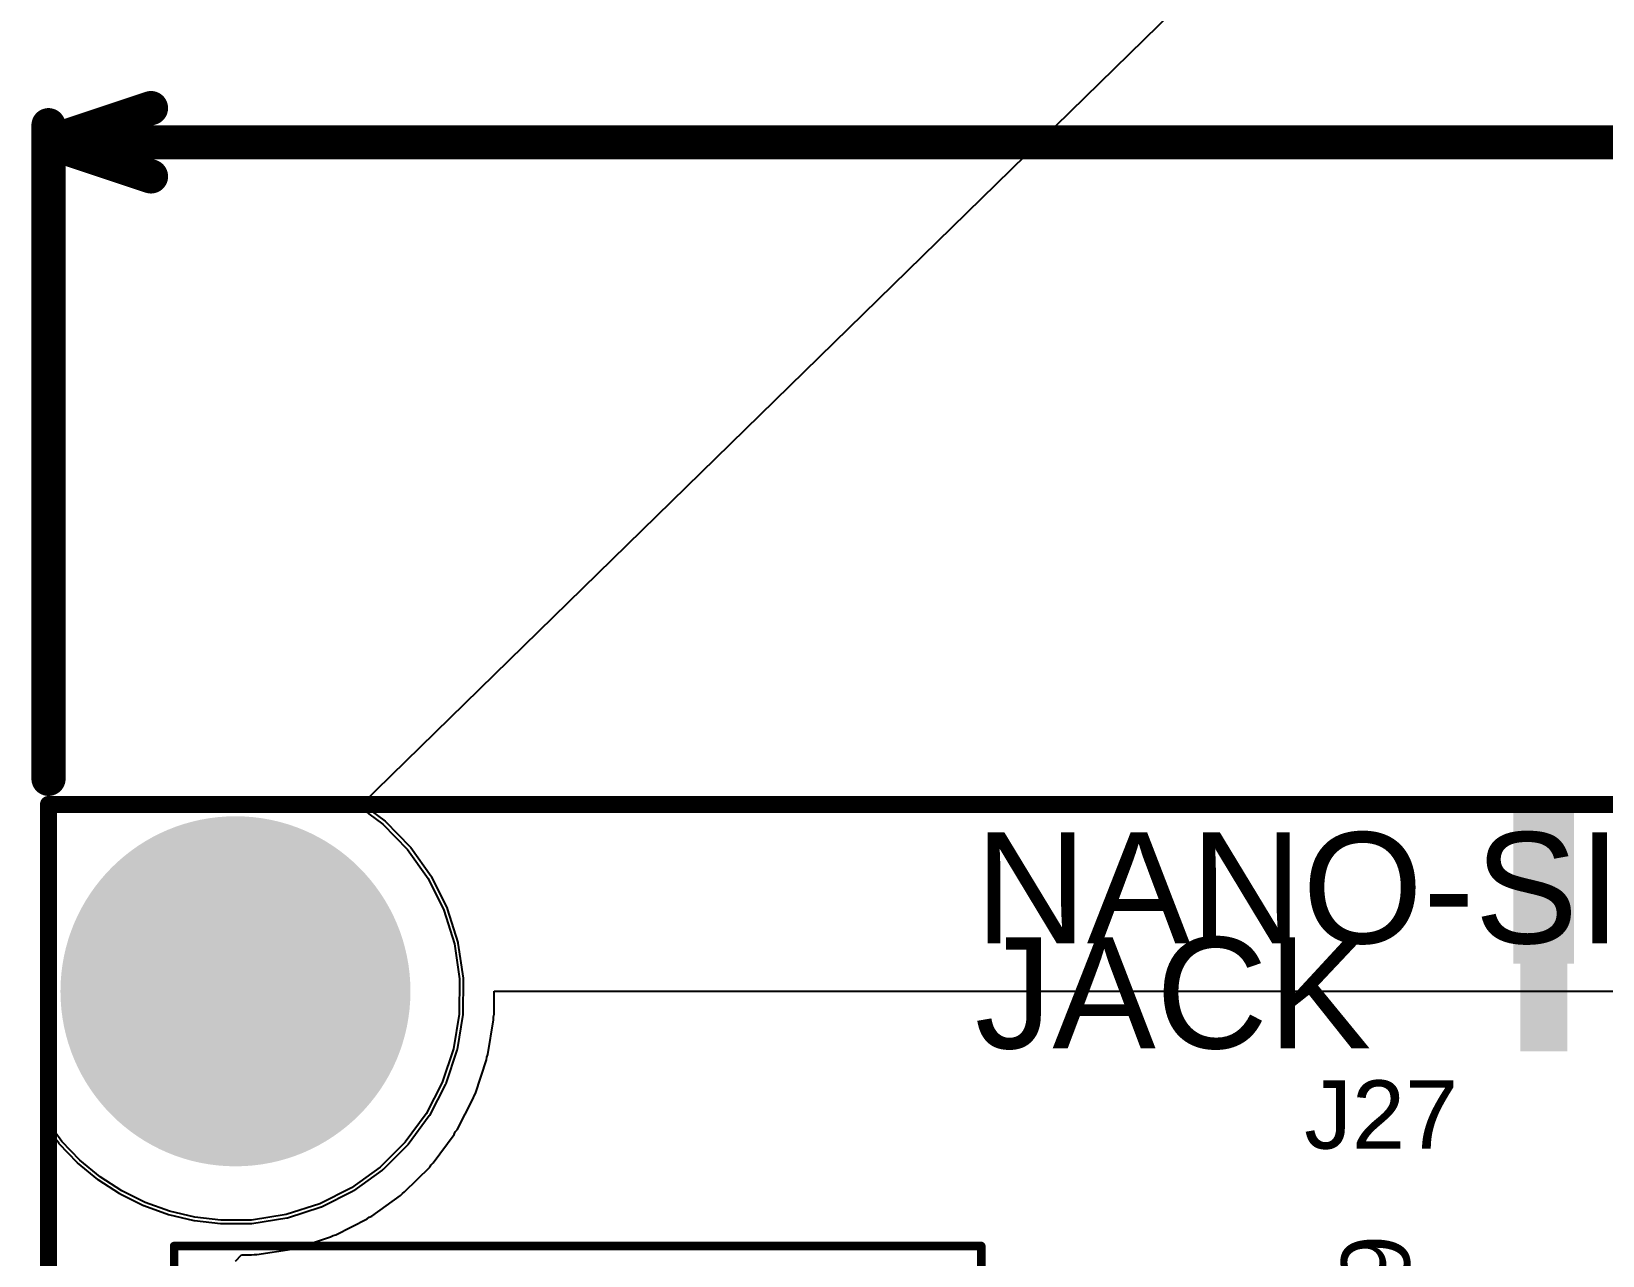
# Model space of a CAD drawing. Header units: millimetres. Extents: x 0 to 214, y 0 to 214.
# Drawn here: x -0.119 to 0.8, y 4.508 to 5.225 of the extents above; entities that cross this region are included whole.
import ezdxf

# ---------------------------------------------------------------- set-up
doc = ezdxf.new("R2010")
doc.units = ezdxf.units.MM
doc.header["$MEASUREMENT"] = 0
for name, color, linetype in [('BottomLayer', 5, 'Continuous'), ('BottomSolder', 6, 'Continuous'), ('Mechanical1', 6, 'Continuous'), ('Mechanical2', 216, 'Continuous'), ('MultiLayer', 9, 'Continuous'), ('PadHoleLayer', 156, 'Continuous'), ('TopLayer', 1, 'Continuous'), ('TopOverlay', 2, 'Continuous'), ('TopPaste', 8, 'Continuous'), ('TopSolder', 216, 'Continuous'), ('ViaHoleLayer', 16, 'Continuous')]:
    doc.layers.add(name, color=color, linetype=linetype)
doc.styles.add('Arial', font='', dxfattribs={"height": 0.2})
doc.styles.get('Arial').set_extended_font_data('Arial')

# ---------------------------------------------------------------- blocks, each defined once
blk = doc.blocks.new('XKNANO_113_161')
at = {"layer": 'BottomSolder'}
for points in [[(-0.20085, -0.21214), (-0.19285, -0.21214), (-0.19285, -0.22014), (-0.20085, -0.22014)], [(0.1338, -0.21214), (0.1418, -0.21214), (0.1418, -0.22014), (0.1338, -0.22014)]]:
    blk.add_hatch(color=6, dxfattribs=at).paths.add_polyline_path(points)
at = {"layer": 'PadHoleLayer'}
h = blk.add_hatch(color=156, dxfattribs=at)
edge = h.paths.add_edge_path()
edge.add_arc((-0.19685, -0.21614), 0.01476, 0, 360)
h = blk.add_hatch(color=156, dxfattribs=at)
edge = h.paths.add_edge_path()
edge.add_arc((0.1378, -0.21614), 0.01476, 0, 360)
at = {"layer": 'TopLayer'}
for points in [[(-0.20591, 0.2878), (-0.17441, 0.2878), (-0.17441, 0.24291), (-0.20591, 0.24291)], [(-0.15591, 0.2878), (-0.12441, 0.2878), (-0.12441, 0.24291), (-0.15591, 0.24291)], [(-0.10591, 0.2878), (-0.07441, 0.2878), (-0.07441, 0.24291), (-0.10591, 0.24291)], [(-0.05591, 0.2878), (-0.02441, 0.2878), (-0.02441, 0.24291), (-0.05591, 0.24291)], [(-0.00591, 0.2878), (0.02559, 0.2878), (0.02559, 0.24291), (-0.00591, 0.24291)], [(0.04484, 0.2878), (0.07484, 0.2878), (0.07484, 0.24291), (0.04484, 0.24291)], [(0.08224, 0.2878), (0.11224, 0.2878), (0.11224, 0.24291), (0.08224, 0.24291)], [(-0.26969, 0.24843), (-0.24213, 0.24843), (-0.24213, 0.16575), (-0.26969, 0.16575)], [(0.24213, 0.24843), (0.26969, 0.24843), (0.26969, 0.16575), (0.24213, 0.16575)], [(-0.26969, -0.22402), (-0.24213, -0.22402), (-0.24213, -0.30669), (-0.26969, -0.30669)], [(0.24213, -0.22402), (0.26969, -0.22402), (0.26969, -0.30669), (0.24213, -0.30669)]]:
    blk.add_hatch(color=1, dxfattribs=at).paths.add_polyline_path(points)
at = {"layer": 'TopPaste'}
for points in [[(-0.20591, 0.2878), (-0.17441, 0.2878), (-0.17441, 0.24291), (-0.20591, 0.24291)], [(-0.15591, 0.2878), (-0.12441, 0.2878), (-0.12441, 0.24291), (-0.15591, 0.24291)], [(-0.10591, 0.2878), (-0.07441, 0.2878), (-0.07441, 0.24291), (-0.10591, 0.24291)], [(-0.05591, 0.2878), (-0.02441, 0.2878), (-0.02441, 0.24291), (-0.05591, 0.24291)], [(-0.00591, 0.2878), (0.02559, 0.2878), (0.02559, 0.24291), (-0.00591, 0.24291)], [(0.04484, 0.2878), (0.07484, 0.2878), (0.07484, 0.24291), (0.04484, 0.24291)], [(0.08224, 0.2878), (0.11224, 0.2878), (0.11224, 0.24291), (0.08224, 0.24291)], [(-0.26969, 0.24843), (-0.24213, 0.24843), (-0.24213, 0.16575), (-0.26969, 0.16575)], [(0.24213, 0.24843), (0.26969, 0.24843), (0.26969, 0.16575), (0.24213, 0.16575)], [(-0.26969, -0.22402), (-0.24213, -0.22402), (-0.24213, -0.30669), (-0.26969, -0.30669)], [(0.24213, -0.22402), (0.26969, -0.22402), (0.26969, -0.30669), (0.24213, -0.30669)]]:
    blk.add_hatch(color=8, dxfattribs=at).paths.add_polyline_path(points)
at = {"layer": 'TopSolder'}
for points in [[(-0.20991, 0.2918), (-0.17041, 0.2918), (-0.17041, 0.23891), (-0.20991, 0.23891)], [(-0.15991, 0.2918), (-0.12041, 0.2918), (-0.12041, 0.23891), (-0.15991, 0.23891)], [(-0.10991, 0.2918), (-0.07041, 0.2918), (-0.07041, 0.23891), (-0.10991, 0.23891)], [(-0.05991, 0.2918), (-0.02041, 0.2918), (-0.02041, 0.23891), (-0.05991, 0.23891)], [(-0.00991, 0.2918), (0.02959, 0.2918), (0.02959, 0.23891), (-0.00991, 0.23891)], [(0.04084, 0.2918), (0.07884, 0.2918), (0.07884, 0.23891), (0.04084, 0.23891)], [(0.07824, 0.2918), (0.11624, 0.2918), (0.11624, 0.23891), (0.07824, 0.23891)], [(-0.27369, 0.25243), (-0.23813, 0.25243), (-0.23813, 0.16175), (-0.27369, 0.16175)], [(0.23813, 0.25243), (0.27369, 0.25243), (0.27369, 0.16175), (0.23813, 0.16175)], [(-0.27369, -0.22002), (-0.23813, -0.22002), (-0.23813, -0.31069), (-0.27369, -0.31069)], [(-0.20085, -0.21214), (-0.19285, -0.21214), (-0.19285, -0.22014), (-0.20085, -0.22014)], [(0.1338, -0.21214), (0.1418, -0.21214), (0.1418, -0.22014), (0.1338, -0.22014)], [(0.23813, -0.22002), (0.27369, -0.22002), (0.27369, -0.31069), (0.23813, -0.31069)]]:
    blk.add_hatch(color=216, dxfattribs=at).paths.add_polyline_path(points)
at = {"layer": 'TopOverlay'}
for points, const_width in [([(-0.26, 0.278), (-0.26, 0.258)], 0.005), ([(-0.215, 0.278), (-0.26, 0.278)], 0.005), ([(0.259, 0.278), (0.214, 0.278)], 0.005), ([(0.259, 0.278), (0.259, 0.258)], 0.005), ([(-0.173, -0.27), (-0.186, -0.283)], 0.01), ([(-0.166, -0.27), (-0.173, -0.27)], 0.01), ([(-0.186, -0.283), (-0.186, -0.303)], 0.01), ([(0.256, -0.313), (-0.257, -0.313)], 0.005)]:
    blk.add_lwpolyline(points, dxfattribs=dict(at, const_width=const_width))
for points, const_width in [([(-0.26125, 0.278, 1), (-0.25875, 0.278, 1)], 0.0025), ([(-0.26125, 0.278, 1), (-0.25875, 0.278, 1)], 0.0025), ([(-0.21625, 0.278, 1), (-0.21375, 0.278, 1)], 0.0025), ([(0.21275, 0.278, 1), (0.21525, 0.278, 1)], 0.0025), ([(0.25775, 0.278, 1), (0.26025, 0.278, 1)], 0.0025), ([(0.25775, 0.278, 1), (0.26025, 0.278, 1)], 0.0025), ([(-0.26125, 0.258, 1), (-0.25875, 0.258, 1)], 0.0025), ([(0.25775, 0.258, 1), (0.26025, 0.258, 1)], 0.0025), ([(-0.1755, -0.27, 1), (-0.1705, -0.27, 1)], 0.005), ([(-0.1755, -0.27, 1), (-0.1705, -0.27, 1)], 0.005), ([(-0.1685, -0.27, 1), (-0.1635, -0.27, 1)], 0.005), ([(-0.1885, -0.283, 1), (-0.1835, -0.283, 1)], 0.005), ([(-0.1885, -0.283, 1), (-0.1835, -0.283, 1)], 0.005), ([(-0.1885, -0.303, 1), (-0.1835, -0.303, 1)], 0.005), ([(-0.25825, -0.313, 1), (-0.25575, -0.313, 1)], 0.0025), ([(0.25475, -0.313, 1), (0.25725, -0.313, 1)], 0.0025)]:
    blk.add_lwpolyline(points, format="xyb", close=True, dxfattribs=dict(at, const_width=const_width))
blk.add_text('Board Edge', height=0.03, rotation=180, dxfattribs=at).set_placement((0.14097, -0.26019))
blk = doc.blocks.new('TBP01R1_508_02BE_310')
at = {"layer": 'BottomLayer'}
blk.add_hatch(color=5, dxfattribs=at).paths.add_polyline_path([(-0.15906, 0.05906), (-0.04094, 0.05906), (-0.04094, -0.05906), (-0.15906, -0.05906)])
h = blk.add_hatch(color=5, dxfattribs=at)
edge = h.paths.add_edge_path()
edge.add_arc((0.1, 0), 0.05906, 0, 360)
at = {"layer": 'BottomSolder'}
blk.add_hatch(color=6, dxfattribs=at).paths.add_polyline_path([(-0.16306, 0.06306), (-0.03694, 0.06306), (-0.03694, -0.06306), (-0.16306, -0.06306)])
h = blk.add_hatch(color=6, dxfattribs=at)
edge = h.paths.add_edge_path()
edge.add_arc((0.1, 0), 0.06306, 0, 360)
at = {"layer": 'MultiLayer'}
blk.add_hatch(color=9, dxfattribs=at).paths.add_polyline_path([(-0.15906, 0.05906), (-0.04094, 0.05906), (-0.04094, -0.05906), (-0.15906, -0.05906)])
h = blk.add_hatch(color=9, dxfattribs=at)
edge = h.paths.add_edge_path()
edge.add_arc((0.1, 0), 0.05906, 0, 360)
at = {"layer": 'PadHoleLayer'}
h = blk.add_hatch(color=156, dxfattribs=at)
edge = h.paths.add_edge_path()
edge.add_arc((-0.1, 0), 0.03346, 0, 360)
h = blk.add_hatch(color=156, dxfattribs=at)
edge = h.paths.add_edge_path()
edge.add_arc((0.1, 0), 0.03346, 0, 360)
at = {"layer": 'TopLayer'}
blk.add_hatch(color=1, dxfattribs=at).paths.add_polyline_path([(-0.15906, 0.05906), (-0.04094, 0.05906), (-0.04094, -0.05906), (-0.15906, -0.05906)])
h = blk.add_hatch(color=1, dxfattribs=at)
edge = h.paths.add_edge_path()
edge.add_arc((0.1, 0), 0.05906, 0, 360)
at = {"layer": 'TopSolder'}
blk.add_hatch(color=216, dxfattribs=at).paths.add_polyline_path([(-0.16306, 0.06306), (-0.03694, 0.06306), (-0.03694, -0.06306), (-0.16306, -0.06306)])
h = blk.add_hatch(color=216, dxfattribs=at)
edge = h.paths.add_edge_path()
edge.add_arc((0.1, 0), 0.06306, 0, 360)
at = {"layer": 'TopOverlay'}
for points, const_width in [([(-0.2315, 0.3937), (0.2315, 0.3937)], 0.005), ([(-0.2315, 0.3937), (-0.2315, -0.07874)], 0.005), ([(0.2315, 0.3937), (0.2315, -0.07874)], 0.005), ([(-0.145, 0.339), (-0.126, 0.32)], 0.01), ([(-0.075, 0.339), (-0.094, 0.32)], 0.01), ([(0.055, 0.339), (0.074, 0.32)], 0.01), ([(0.055, 0.339), (0.074, 0.32)], 0.01), ([(0.125, 0.339), (0.106, 0.32)], 0.01), ([(0.125, 0.339), (0.106, 0.32)], 0.01), ([(-0.126, 0.32), (-0.094, 0.32)], 0.01), ([(0.074, 0.32), (0.106, 0.32)], 0.01), ([(0.074, 0.32), (0.106, 0.32)], 0.01), ([(-0.2315, -0.07874), (0.2315, -0.07874)], 0.005)]:
    blk.add_lwpolyline(points, dxfattribs=dict(at, const_width=const_width))
for points, const_width in [([(-0.23275, 0.3937, 1), (-0.23025, 0.3937, 1)], 0.0025), ([(-0.23275, 0.3937, 1), (-0.23025, 0.3937, 1)], 0.0025), ([(0.23025, 0.3937, 1), (0.23275, 0.3937, 1)], 0.0025), ([(0.23025, 0.3937, 1), (0.23275, 0.3937, 1)], 0.0025), ([(-0.1475, 0.339, 1), (-0.1425, 0.339, 1)], 0.005), ([(-0.0775, 0.339, 1), (-0.0725, 0.339, 1)], 0.005), ([(0.0525, 0.339, 1), (0.0575, 0.339, 1)], 0.005), ([(0.0525, 0.339, 1), (0.0575, 0.339, 1)], 0.005), ([(0.1225, 0.339, 1), (0.1275, 0.339, 1)], 0.005), ([(0.1225, 0.339, 1), (0.1275, 0.339, 1)], 0.005), ([(-0.1285, 0.32, 1), (-0.1235, 0.32, 1)], 0.005), ([(-0.1285, 0.32, 1), (-0.1235, 0.32, 1)], 0.005), ([(-0.0965, 0.32, 1), (-0.0915, 0.32, 1)], 0.005), ([(-0.0965, 0.32, 1), (-0.0915, 0.32, 1)], 0.005), ([(0.0715, 0.32, 1), (0.0765, 0.32, 1)], 0.005), ([(0.0715, 0.32, 1), (0.0765, 0.32, 1)], 0.005), ([(0.0715, 0.32, 1), (0.0765, 0.32, 1)], 0.005), ([(0.0715, 0.32, 1), (0.0765, 0.32, 1)], 0.005), ([(0.1035, 0.32, 1), (0.1085, 0.32, 1)], 0.005), ([(0.1035, 0.32, 1), (0.1085, 0.32, 1)], 0.005), ([(0.1035, 0.32, 1), (0.1085, 0.32, 1)], 0.005), ([(0.1035, 0.32, 1), (0.1085, 0.32, 1)], 0.005), ([(-0.10306, -0.067, 1), (-0.11094, -0.067, 1)], 0.00787), ([(-0.11291, -0.067, 1), (-0.10897, -0.067, 1)], 0.00394), ([(-0.10503, -0.067, 1), (-0.10109, -0.067, 1)], 0.00394), ([(-0.23275, -0.07874, 1), (-0.23025, -0.07874, 1)], 0.0025), ([(-0.23275, -0.07874, 1), (-0.23025, -0.07874, 1)], 0.0025), ([(0.23025, -0.07874, 1), (0.23275, -0.07874, 1)], 0.0025), ([(0.23025, -0.07874, 1), (0.23275, -0.07874, 1)], 0.0025)]:
    blk.add_lwpolyline(points, format="xyb", close=True, dxfattribs=dict(at, const_width=const_width))

msp = doc.modelspace()

# ---------------------------------------------------------------- hatches: boundary and pattern name
at = {"layer": 'BottomLayer'}
h = msp.add_hatch(color=5, dxfattribs=at)
edge = h.paths.add_edge_path()
edge.add_arc((0.0001, 4.66313), 0.09843, 0, 360)
h = msp.add_hatch(color=5, dxfattribs=at)
edge = h.paths.add_edge_path()
edge.add_arc((-0.00506, 4.74013), 0.01181, 0, 360)
h = msp.add_hatch(color=5, dxfattribs=at)
edge = h.paths.add_edge_path()
edge.add_arc((0.05085, 4.72111), 0.01181, 0, 360)
h = msp.add_hatch(color=5, dxfattribs=at)
edge = h.paths.add_edge_path()
edge.add_arc((-0.05804, 4.71404), 0.01181, 0, 360)
h = msp.add_hatch(color=5, dxfattribs=at)
edge = h.paths.add_edge_path()
edge.add_arc((0.07694, 4.66813), 0.01181, 0, 360)
h = msp.add_hatch(color=5, dxfattribs=at)
edge = h.paths.add_edge_path()
edge.add_arc((-0.07706, 4.65813), 0.01181, 0, 360)
h = msp.add_hatch(color=5, dxfattribs=at)
edge = h.paths.add_edge_path()
edge.add_arc((-0.05097, 4.60515), 0.01181, 0, 360)
h = msp.add_hatch(color=5, dxfattribs=at)
edge = h.paths.add_edge_path()
edge.add_arc((0.05792, 4.61222), 0.01181, 0, 360)
h = msp.add_hatch(color=5, dxfattribs=at)
edge = h.paths.add_edge_path()
edge.add_arc((0.00494, 4.58613), 0.01181, 0, 360)
at = {"layer": 'BottomSolder'}
h = msp.add_hatch(color=6, dxfattribs=at)
edge = h.paths.add_edge_path()
edge.add_arc((0.0001, 4.66313), 0.10243, 0, 360)
h = msp.add_hatch(color=6, dxfattribs=at)
edge = h.paths.add_edge_path()
edge.add_arc((-0.00506, 4.74013), 0.00591, 0, 360)
h = msp.add_hatch(color=6, dxfattribs=at)
edge = h.paths.add_edge_path()
edge.add_arc((0.05085, 4.72111), 0.00591, 0, 360)
h = msp.add_hatch(color=6, dxfattribs=at)
edge = h.paths.add_edge_path()
edge.add_arc((-0.05804, 4.71404), 0.00591, 0, 360)
h = msp.add_hatch(color=6, dxfattribs=at)
edge = h.paths.add_edge_path()
edge.add_arc((0.07694, 4.66813), 0.00591, 0, 360)
h = msp.add_hatch(color=6, dxfattribs=at)
edge = h.paths.add_edge_path()
edge.add_arc((-0.07706, 4.65813), 0.00591, 0, 360)
h = msp.add_hatch(color=6, dxfattribs=at)
edge = h.paths.add_edge_path()
edge.add_arc((0.05792, 4.61222), 0.00591, 0, 360)
h = msp.add_hatch(color=6, dxfattribs=at)
edge = h.paths.add_edge_path()
edge.add_arc((-0.05097, 4.60515), 0.00591, 0, 360)
h = msp.add_hatch(color=6, dxfattribs=at)
edge = h.paths.add_edge_path()
edge.add_arc((0.00494, 4.58613), 0.00591, 0, 360)
at = {"layer": 'MultiLayer'}
h = msp.add_hatch(color=9, dxfattribs=at)
edge = h.paths.add_edge_path()
edge.add_arc((0.0001, 4.66313), 0.09843, 0, 360)
at = {"layer": 'PadHoleLayer'}
h = msp.add_hatch(color=156, dxfattribs=at)
edge = h.paths.add_edge_path()
edge.add_arc((0.0001, 4.66313), 0.06102, 0, 360)
at = {"layer": 'TopLayer'}
msp.add_hatch(color=1, dxfattribs=at).paths.add_polyline_path([(0.75209, 4.628), (0.77965, 4.628), (0.77965, 4.76595), (0.75209, 4.76595)])
h = msp.add_hatch(color=1, dxfattribs=at)
edge = h.paths.add_edge_path()
edge.add_arc((0.0001, 4.66313), 0.09843, 0, 360)
h = msp.add_hatch(color=1, dxfattribs=at)
edge = h.paths.add_edge_path()
edge.add_arc((-0.00506, 4.74013), 0.01181, 0, 360)
h = msp.add_hatch(color=1, dxfattribs=at)
edge = h.paths.add_edge_path()
edge.add_arc((0.05085, 4.72111), 0.01181, 0, 360)
h = msp.add_hatch(color=1, dxfattribs=at)
edge = h.paths.add_edge_path()
edge.add_arc((-0.05804, 4.71404), 0.01181, 0, 360)
h = msp.add_hatch(color=1, dxfattribs=at)
edge = h.paths.add_edge_path()
edge.add_arc((0.07694, 4.66813), 0.01181, 0, 360)
h = msp.add_hatch(color=1, dxfattribs=at)
edge = h.paths.add_edge_path()
edge.add_arc((-0.07706, 4.65813), 0.01181, 0, 360)
h = msp.add_hatch(color=1, dxfattribs=at)
edge = h.paths.add_edge_path()
edge.add_arc((-0.05097, 4.60515), 0.01181, 0, 360)
h = msp.add_hatch(color=1, dxfattribs=at)
edge = h.paths.add_edge_path()
edge.add_arc((0.05792, 4.61222), 0.01181, 0, 360)
h = msp.add_hatch(color=1, dxfattribs=at)
edge = h.paths.add_edge_path()
edge.add_arc((0.00494, 4.58613), 0.01181, 0, 360)
at = {"layer": 'TopSolder'}
h = msp.add_hatch(color=216, dxfattribs=at)
edge = h.paths.add_edge_path()
edge.add_arc((0.0001, 4.66313), 0.10243, 0, 360)
h = msp.add_hatch(color=216, dxfattribs=at)
edge = h.paths.add_edge_path()
edge.add_arc((-0.00506, 4.74013), 0.00591, 0, 360)
h = msp.add_hatch(color=216, dxfattribs=at)
edge = h.paths.add_edge_path()
edge.add_arc((0.05085, 4.72111), 0.00591, 0, 360)
h = msp.add_hatch(color=216, dxfattribs=at)
edge = h.paths.add_edge_path()
edge.add_arc((-0.05804, 4.71404), 0.00591, 0, 360)
h = msp.add_hatch(color=216, dxfattribs=at)
edge = h.paths.add_edge_path()
edge.add_arc((0.07694, 4.66813), 0.00591, 0, 360)
h = msp.add_hatch(color=216, dxfattribs=at)
edge = h.paths.add_edge_path()
edge.add_arc((-0.07706, 4.65813), 0.00591, 0, 360)
h = msp.add_hatch(color=216, dxfattribs=at)
edge = h.paths.add_edge_path()
edge.add_arc((0.05792, 4.61222), 0.00591, 0, 360)
h = msp.add_hatch(color=216, dxfattribs=at)
edge = h.paths.add_edge_path()
edge.add_arc((-0.05097, 4.60515), 0.00591, 0, 360)
h = msp.add_hatch(color=216, dxfattribs=at)
edge = h.paths.add_edge_path()
edge.add_arc((0.00494, 4.58613), 0.00591, 0, 360)
at = {"layer": 'ViaHoleLayer'}
h = msp.add_hatch(color=16, dxfattribs=at)
edge = h.paths.add_edge_path()
edge.add_arc((-0.00506, 4.74013), 0.00591, 0, 360)
h = msp.add_hatch(color=16, dxfattribs=at)
edge = h.paths.add_edge_path()
edge.add_arc((0.05085, 4.72111), 0.00591, 0, 360)
h = msp.add_hatch(color=16, dxfattribs=at)
edge = h.paths.add_edge_path()
edge.add_arc((-0.05804, 4.71404), 0.00591, 0, 360)
h = msp.add_hatch(color=16, dxfattribs=at)
edge = h.paths.add_edge_path()
edge.add_arc((0.07694, 4.66813), 0.00591, 0, 360)
h = msp.add_hatch(color=16, dxfattribs=at)
edge = h.paths.add_edge_path()
edge.add_arc((-0.07706, 4.65813), 0.00591, 0, 360)
h = msp.add_hatch(color=16, dxfattribs=at)
edge = h.paths.add_edge_path()
edge.add_arc((0.05792, 4.61222), 0.00591, 0, 360)
h = msp.add_hatch(color=16, dxfattribs=at)
edge = h.paths.add_edge_path()
edge.add_arc((-0.05097, 4.60515), 0.00591, 0, 360)
h = msp.add_hatch(color=16, dxfattribs=at)
edge = h.paths.add_edge_path()
edge.add_arc((0.00494, 4.58613), 0.00591, 0, 360)

# ---------------------------------------------------------------- linework, layer by layer
at = {"layer": 'BottomLayer'}
for p, q in [((-0.10707, 4.77031), (-0.05722, 4.77031)), ((-0.10707, 4.58441), (-0.10707, 4.77031)), ((-0.05722, 4.77031), (0.07295, 4.77031)), ((0.07295, 4.77031), (0.07365, 4.77031)), ((0.07365, 4.77031), (0.07499, 4.76993)), ((0.07499, 4.76993), (0.07618, 4.7692)), ((0.07618, 4.7692), (0.07712, 4.76817)), ((0.07712, 4.76817), (0.07743, 4.76755)), ((0.07743, 4.76755), (0.07743, 4.76755)), ((0.07743, 4.76755), (0.07753, 4.7675)), ((0.07753, 4.7675), (0.07772, 4.76739)), ((0.07772, 4.76739), (0.07791, 4.76727)), ((0.07791, 4.76727), (0.07809, 4.76715)), ((0.07809, 4.76715), (0.07818, 4.76708)), ((0.07818, 4.76708), (0.08646, 4.76089)), ((0.08646, 4.76089), (0.10089, 4.74609)), ((0.10089, 4.74609), (0.11285, 4.72922)), ((0.11285, 4.72922), (0.12203, 4.71069)), ((0.12203, 4.71069), (0.12822, 4.69096)), ((0.12822, 4.69096), (0.13127, 4.67051)), ((0.13127, 4.67051), (0.13109, 4.64984)), ((0.15148, 4.64966), (0.1516, 4.66313)), ((0.1516, 4.66313), (0.85128, 4.66313)), ((0.13109, 4.64984), (0.1277, 4.62944)), ((0.14782, 4.6261), (0.15121, 4.64649)), ((0.15116, 4.64809), (0.15148, 4.64966)), ((0.15121, 4.64649), (0.15116, 4.64809)), ((0.1277, 4.62944), (0.12118, 4.60982)), ((0.14725, 4.6246), (0.14782, 4.6261)), ((0.14053, 4.60338), (0.14705, 4.62301)), ((0.14705, 4.62301), (0.14725, 4.6246)), ((0.12118, 4.60982), (0.11168, 4.59145)), ((0.12979, 4.58208), (0.13929, 4.60045)), ((0.13929, 4.60045), (0.13974, 4.60199)), ((0.13974, 4.60199), (0.14053, 4.60338)), ((0.11168, 4.59145), (0.09944, 4.57478)), ((-0.10707, 4.584), (-0.10707, 4.58441)), ((-0.10707, 4.58441), (-0.10707, 4.58441)), ((-0.10694, 4.5832), (-0.10707, 4.584)), ((-0.10668, 4.58242), (-0.10694, 4.5832)), ((-0.1063, 4.5817), (-0.10668, 4.58242)), ((-0.10605, 4.58138), (-0.1063, 4.5817)), ((-0.10145, 4.57532), (-0.10605, 4.58138)), ((0.12812, 4.57938), (0.1288, 4.58083)), ((0.1288, 4.58083), (0.12979, 4.58208)), ((-0.0909, 4.56434), (-0.10145, 4.57532)), ((0.09944, 4.57478), (0.08476, 4.56023)), ((0.11588, 4.56271), (0.12812, 4.57938)), ((-0.07917, 4.55464), (-0.0909, 4.56434)), ((0.1138, 4.5603), (0.1147, 4.56163)), ((0.1147, 4.56163), (0.11588, 4.56271)), ((-0.0664, 4.54635), (-0.07917, 4.55464)), ((0.08476, 4.56023), (0.06799, 4.54813)), ((0.09912, 4.54575), (0.1138, 4.5603)), ((-0.05277, 4.53959), (-0.0664, 4.54635)), ((0.06799, 4.54813), (0.04954, 4.53879)), ((0.07992, 4.53159), (0.09669, 4.54369)), ((0.09669, 4.54369), (0.09778, 4.54486)), ((0.09778, 4.54486), (0.09912, 4.54575)), ((-0.03845, 4.53444), (-0.05277, 4.53959)), ((-0.02363, 4.53096), (-0.03845, 4.53444)), ((0.04954, 4.53879), (0.02987, 4.53243)), ((-0.00851, 4.52922), (-0.02363, 4.53096)), ((-0.0009, 4.52922), (-0.00851, 4.52922)), ((0.00944, 4.52922), (-0.0009, 4.52922)), ((0.02987, 4.53243), (0.00944, 4.52922)), ((0.05876, 4.5206), (0.0772, 4.52994)), ((0.0772, 4.52994), (0.07846, 4.53093)), ((0.07846, 4.53093), (0.07992, 4.53159)), ((0.03614, 4.51303), (0.05581, 4.51938)), ((0.05581, 4.51938), (0.05721, 4.52016)), ((0.05721, 4.52016), (0.05876, 4.5206)), ((0.0001, 4.50529), (0.00364, 4.50882)), ((0.00364, 4.50882), (0.00944, 4.50882)), ((0.00944, 4.50882), (0.01101, 4.50914)), ((0.01101, 4.50914), (0.01262, 4.50907)), ((0.01262, 4.50907), (0.03304, 4.51229)), ((0.03304, 4.51229), (0.03454, 4.51284)), ((0.03454, 4.51284), (0.03614, 4.51303))]:
    msp.add_line(p, q, dxfattribs=at)
at = {"layer": 'BottomSolder'}
for p, q in [((0.07393, 4.77236), (214.05121, 213.98292)), ((-0.10924, 4.77031), (-0.1086, 4.77184)), ((-0.10924, 4.58441), (-0.10924, 4.77031)), ((-0.1086, 4.77184), (-0.10707, 4.77247)), ((-0.10707, 4.77247), (-0.05722, 4.77247)), ((-0.05722, 4.77247), (0.07295, 4.77247)), ((0.07295, 4.77247), (0.07295, 4.77247)), ((0.07295, 4.77247), (0.07365, 4.77247)), ((0.07365, 4.77247), (0.07393, 4.77236)), ((0.07393, 4.77236), (0.07424, 4.77239)), ((0.07424, 4.77239), (0.07558, 4.77201)), ((0.07558, 4.77201), (0.07582, 4.77182)), ((0.07582, 4.77182), (0.07613, 4.77177)), ((0.07613, 4.77177), (0.07731, 4.77104)), ((0.07731, 4.77104), (0.07749, 4.77079)), ((0.07749, 4.77079), (0.07777, 4.77066)), ((0.07777, 4.77066), (0.07871, 4.76963)), ((0.07871, 4.76963), (0.07882, 4.76934)), ((0.07882, 4.76934), (0.07905, 4.76914)), ((0.07905, 4.76914), (0.07909, 4.76907)), ((0.07909, 4.76907), (0.07913, 4.76906)), ((0.07913, 4.76906), (0.07931, 4.76894)), ((0.07931, 4.76894), (0.07934, 4.76889)), ((0.07934, 4.76889), (0.07939, 4.76888)), ((0.07939, 4.76888), (0.07948, 4.76882)), ((0.07948, 4.76882), (0.07948, 4.76882)), ((0.07948, 4.76882), (0.08776, 4.76263)), ((0.08776, 4.76263), (0.08785, 4.76248)), ((0.08785, 4.76248), (0.08801, 4.76241)), ((0.08801, 4.76241), (0.10244, 4.7476)), ((0.10244, 4.7476), (0.10251, 4.74744)), ((0.10251, 4.74744), (0.10266, 4.74734)), ((0.10266, 4.74734), (0.11462, 4.73047)), ((0.11462, 4.73047), (0.11465, 4.7303)), ((0.11465, 4.7303), (0.11479, 4.73018)), ((0.11479, 4.73018), (0.12397, 4.71165)), ((0.12397, 4.71165), (0.12398, 4.71148)), ((0.12398, 4.71148), (0.1241, 4.71134)), ((0.1241, 4.71134), (0.13029, 4.69161)), ((0.13029, 4.69161), (0.13027, 4.69143)), ((0.13027, 4.69143), (0.13036, 4.69128)), ((0.13036, 4.69128), (0.13341, 4.67083)), ((0.13343, 4.67049), (0.13326, 4.64982)), ((0.13341, 4.67083), (0.13336, 4.67066)), ((0.13336, 4.67066), (0.13343, 4.67049)), ((0.13323, 4.64948), (0.12984, 4.62908)), ((0.13326, 4.64982), (0.13319, 4.64965)), ((0.13319, 4.64965), (0.13323, 4.64948)), ((0.12975, 4.62876), (0.12323, 4.60913)), ((0.12984, 4.62908), (0.12974, 4.62893)), ((0.12974, 4.62893), (0.12975, 4.62876)), ((0.1231, 4.60882), (0.1136, 4.59046)), ((0.12312, 4.609), (0.1231, 4.60882)), ((0.12323, 4.60913), (0.12312, 4.609)), ((0.11343, 4.59017), (0.10119, 4.5735)), ((0.11347, 4.59034), (0.11343, 4.59017)), ((0.1136, 4.59046), (0.11347, 4.59034)), ((-0.10924, 4.584), (-0.10924, 4.58441)), ((-0.10924, 4.58441), (-0.10924, 4.58441)), ((-0.10917, 4.58383), (-0.10924, 4.584)), ((-0.10921, 4.58365), (-0.10917, 4.58383)), ((-0.10908, 4.58285), (-0.10921, 4.58365)), ((-0.10898, 4.58269), (-0.10908, 4.58285)), ((-0.10899, 4.5825), (-0.10898, 4.58269)), ((-0.10873, 4.58173), (-0.10899, 4.5825)), ((-0.10861, 4.58159), (-0.10873, 4.58173)), ((-0.10859, 4.58141), (-0.10861, 4.58159)), ((-0.10821, 4.58069), (-0.10859, 4.58141)), ((-0.10807, 4.58057), (-0.10821, 4.58069)), ((-0.10802, 4.58039), (-0.10807, 4.58057)), ((-0.10777, 4.58006), (-0.10802, 4.58039)), ((-0.10317, 4.57401), (-0.10777, 4.58006)), ((-0.10777, 4.58006), (-0.10777, 4.58006)), ((-0.10306, 4.57394), (-0.10317, 4.57401)), ((-0.10301, 4.57382), (-0.10306, 4.57394)), ((-0.09247, 4.56284), (-0.10301, 4.57382)), ((0.10097, 4.57325), (0.08628, 4.55869)), ((0.10104, 4.57341), (0.10097, 4.57325)), ((0.10119, 4.5735), (0.10104, 4.57341)), ((-0.09235, 4.56278), (-0.09247, 4.56284)), ((-0.09228, 4.56267), (-0.09235, 4.56278)), ((-0.08055, 4.55297), (-0.09228, 4.56267)), ((-0.08043, 4.55293), (-0.08055, 4.55297)), ((-0.08035, 4.55282), (-0.08043, 4.55293)), ((-0.06758, 4.54454), (-0.08035, 4.55282)), ((0.08603, 4.55847), (0.06926, 4.54637)), ((0.08612, 4.55862), (0.08603, 4.55847)), ((0.08628, 4.55869), (0.08612, 4.55862)), ((-0.06745, 4.54451), (-0.06758, 4.54454)), ((-0.06737, 4.54441), (-0.06745, 4.54451)), ((-0.05373, 4.53765), (-0.06737, 4.54441)), ((0.06897, 4.5462), (0.05052, 4.53686)), ((0.06908, 4.54633), (0.06897, 4.5462)), ((0.06926, 4.54637), (0.06908, 4.54633)), ((-0.0536, 4.53764), (-0.05373, 4.53765)), ((-0.0535, 4.53755), (-0.0536, 4.53764)), ((-0.03918, 4.5324), (-0.0535, 4.53755)), ((0.05021, 4.53673), (0.03053, 4.53037)), ((0.05034, 4.53684), (0.05021, 4.53673)), ((0.05052, 4.53686), (0.05034, 4.53684)), ((-0.03905, 4.53241), (-0.03918, 4.5324)), ((-0.03894, 4.53233), (-0.03905, 4.53241)), ((-0.02412, 4.52886), (-0.03894, 4.53233)), ((-0.02399, 4.52888), (-0.02412, 4.52886)), ((-0.02388, 4.52881), (-0.02399, 4.52888)), ((-0.00875, 4.52707), (-0.02388, 4.52881)), ((-0.00863, 4.5271), (-0.00875, 4.52707)), ((-0.00851, 4.52705), (-0.00863, 4.5271)), ((-0.0009, 4.52705), (-0.00851, 4.52705)), ((0.00944, 4.52705), (-0.0009, 4.52705)), ((0.00961, 4.52712), (0.00944, 4.52705)), ((0.00978, 4.52708), (0.00961, 4.52712)), ((0.0302, 4.53029), (0.00978, 4.52708)), ((0.03036, 4.53039), (0.0302, 4.53029)), ((0.03053, 4.53037), (0.03036, 4.53039))]:
    msp.add_line(p, q, dxfattribs=at)
at = {"layer": 'Mechanical1', "const_width": 0.02}
for points in [[(-0.10933, 5.16), (-0.04933, 5.18)], [(-0.10933, 4.78746), (-0.10933, 5.17)], [(-0.10933, 5.16), (-0.04933, 5.14)], [(-0.10933, 5.16), (3.28379, 5.16)]]:
    msp.add_lwpolyline(points, dxfattribs=at)
at = {"layer": 'Mechanical1', "const_width": 0.01}
for points in [[(-0.05433, 5.18, 1), (-0.04433, 5.18, 1)], [(-0.11433, 5.17, 1), (-0.10433, 5.17, 1)], [(-0.11433, 5.16, 1), (-0.10433, 5.16, 1)], [(-0.11433, 5.16, 1), (-0.10433, 5.16, 1)], [(-0.11433, 5.16, 1), (-0.10433, 5.16, 1)], [(-0.05433, 5.14, 1), (-0.04433, 5.14, 1)], [(-0.11433, 4.78746, 1), (-0.10433, 4.78746, 1)]]:
    msp.add_lwpolyline(points, format="xyb", close=True, dxfattribs=at)
at = {"layer": 'Mechanical2', "const_width": 0.01}
for points in [[(-0.10933, -0.10943), (-0.10933, 4.77246)], [(-0.10933, 4.77246), (7.96154, 4.77246)]]:
    msp.add_lwpolyline(points, dxfattribs=at)
at = {"layer": 'Mechanical2', "const_width": 0.005}
msp.add_lwpolyline([(-0.11183, 4.77246, 1), (-0.10683, 4.77246, 1)], format="xyb", close=True, dxfattribs=at)
msp.add_lwpolyline([(-0.11183, 4.77246, 1), (-0.10683, 4.77246, 1)], format="xyb", close=True, dxfattribs=at)
at = {"layer": 'TopLayer'}
for p, q in [((-0.10707, 4.77031), (-0.05723, 4.77031)), ((-0.10707, 4.58441), (-0.10707, 4.77031)), ((-0.05723, 4.77031), (0.07295, 4.77031)), ((0.07295, 4.77031), (0.07365, 4.77031)), ((0.07365, 4.77031), (0.07499, 4.76993)), ((0.07499, 4.76993), (0.07618, 4.7692)), ((0.07618, 4.7692), (0.07712, 4.76817)), ((0.07712, 4.76817), (0.07743, 4.76755)), ((0.07743, 4.76755), (0.07753, 4.7675)), ((0.07753, 4.7675), (0.07772, 4.76739)), ((0.07772, 4.76739), (0.07791, 4.76727)), ((0.07791, 4.76727), (0.07809, 4.76715)), ((0.07809, 4.76715), (0.07818, 4.76708)), ((0.07818, 4.76708), (0.08646, 4.76089)), ((0.08646, 4.76089), (0.10089, 4.74609)), ((0.10089, 4.74609), (0.11285, 4.72922)), ((0.11285, 4.72922), (0.12203, 4.71069)), ((0.12203, 4.71069), (0.12822, 4.69096)), ((0.12822, 4.69096), (0.13127, 4.67051)), ((0.13127, 4.67051), (0.13109, 4.64984)), ((0.15148, 4.64966), (0.1516, 4.66313)), ((0.1516, 4.66313), (0.85128, 4.66313)), ((0.13109, 4.64984), (0.1277, 4.62944)), ((0.14782, 4.6261), (0.15121, 4.64649)), ((0.15116, 4.64809), (0.15148, 4.64966)), ((0.15121, 4.64649), (0.15116, 4.64809)), ((0.1277, 4.62944), (0.12118, 4.60982)), ((0.14725, 4.6246), (0.14782, 4.6261)), ((0.14053, 4.60338), (0.14705, 4.62301)), ((0.14705, 4.62301), (0.14725, 4.6246)), ((0.12118, 4.60982), (0.11168, 4.59145)), ((0.1298, 4.58208), (0.13929, 4.60045)), ((0.13929, 4.60045), (0.13974, 4.60199)), ((0.13974, 4.60199), (0.14053, 4.60338)), ((0.11168, 4.59145), (0.09944, 4.57478)), ((-0.10707, 4.584), (-0.10707, 4.58441)), ((-0.10707, 4.58441), (-0.10707, 4.58441)), ((-0.10694, 4.5832), (-0.10707, 4.584)), ((-0.10668, 4.58242), (-0.10694, 4.5832)), ((-0.1063, 4.5817), (-0.10668, 4.58242)), ((-0.10605, 4.58138), (-0.1063, 4.5817)), ((-0.10145, 4.57532), (-0.10605, 4.58138)), ((0.12812, 4.57938), (0.1288, 4.58083)), ((0.1288, 4.58083), (0.1298, 4.58208)), ((-0.09091, 4.56434), (-0.10145, 4.57532)), ((0.09944, 4.57478), (0.08476, 4.56023)), ((0.11588, 4.56271), (0.12812, 4.57938)), ((-0.07917, 4.55464), (-0.09091, 4.56434)), ((0.1138, 4.5603), (0.1147, 4.56163)), ((0.1147, 4.56163), (0.11588, 4.56271)), ((-0.0664, 4.54635), (-0.07917, 4.55464)), ((0.08476, 4.56023), (0.06799, 4.54813)), ((0.09912, 4.54575), (0.1138, 4.5603)), ((-0.05277, 4.53959), (-0.0664, 4.54635)), ((0.06799, 4.54813), (0.04954, 4.53879)), ((0.07992, 4.53159), (0.09669, 4.54369)), ((0.09669, 4.54369), (0.09778, 4.54486)), ((0.09778, 4.54486), (0.09912, 4.54575)), ((-0.03845, 4.53444), (-0.05277, 4.53959)), ((-0.02363, 4.53096), (-0.03845, 4.53444)), ((0.04954, 4.53879), (0.02987, 4.53243)), ((-0.00851, 4.52922), (-0.02363, 4.53096)), ((-0.0009, 4.52922), (-0.00851, 4.52922)), ((0.00944, 4.52922), (-0.0009, 4.52922)), ((0.02987, 4.53243), (0.00944, 4.52922)), ((0.05876, 4.5206), (0.0772, 4.52994)), ((0.0772, 4.52994), (0.07846, 4.53093)), ((0.07846, 4.53093), (0.07992, 4.53159)), ((0.03614, 4.51303), (0.05581, 4.51938)), ((0.05581, 4.51938), (0.05721, 4.52016)), ((0.05721, 4.52016), (0.05876, 4.5206)), ((0.0001, 4.50529), (0.00364, 4.50882)), ((0.00364, 4.50882), (0.00944, 4.50882)), ((0.00944, 4.50882), (0.01101, 4.50914)), ((0.01101, 4.50914), (0.01262, 4.50907)), ((0.01262, 4.50907), (0.03304, 4.51229)), ((0.03304, 4.51229), (0.03454, 4.51284)), ((0.03454, 4.51284), (0.03614, 4.51303))]:
    msp.add_line(p, q, dxfattribs=at)
at = {"layer": 'TopSolder'}
for p, q in [((0.07393, 4.77236), (214.05121, 213.98292)), ((-0.10924, 4.77031), (-0.1086, 4.77184)), ((-0.10924, 4.58441), (-0.10924, 4.77031)), ((-0.1086, 4.77184), (-0.10707, 4.77247)), ((-0.10707, 4.77247), (-0.05723, 4.77247)), ((-0.05723, 4.77247), (0.07295, 4.77247)), ((0.07295, 4.77247), (0.07295, 4.77247)), ((0.07295, 4.77247), (0.07365, 4.77247)), ((0.07365, 4.77247), (0.07393, 4.77236)), ((0.07393, 4.77236), (0.07424, 4.77239)), ((0.07424, 4.77239), (0.07558, 4.77201)), ((0.07558, 4.77201), (0.07582, 4.77182)), ((0.07582, 4.77182), (0.07613, 4.77177)), ((0.07613, 4.77177), (0.07731, 4.77104)), ((0.07731, 4.77104), (0.07749, 4.77079)), ((0.07749, 4.77079), (0.07777, 4.77066)), ((0.07777, 4.77066), (0.07871, 4.76963)), ((0.07871, 4.76963), (0.07882, 4.76934)), ((0.07882, 4.76934), (0.07905, 4.76914)), ((0.07905, 4.76914), (0.07909, 4.76907)), ((0.07909, 4.76907), (0.07913, 4.76906)), ((0.07913, 4.76906), (0.07931, 4.76894)), ((0.07931, 4.76894), (0.07934, 4.7689)), ((0.07934, 4.7689), (0.07939, 4.76888)), ((0.07939, 4.76888), (0.07948, 4.76882)), ((0.07948, 4.76882), (0.07948, 4.76882)), ((0.07948, 4.76882), (0.08776, 4.76263)), ((0.08776, 4.76263), (0.08785, 4.76248)), ((0.08785, 4.76248), (0.08801, 4.76241)), ((0.08801, 4.76241), (0.10244, 4.7476)), ((0.10244, 4.7476), (0.10251, 4.74744)), ((0.10251, 4.74744), (0.10266, 4.74734)), ((0.10266, 4.74734), (0.11462, 4.73047)), ((0.11462, 4.73047), (0.11465, 4.7303)), ((0.11465, 4.7303), (0.11479, 4.73018)), ((0.11479, 4.73018), (0.12397, 4.71165)), ((0.12397, 4.71165), (0.12398, 4.71148)), ((0.12398, 4.71148), (0.1241, 4.71134)), ((0.1241, 4.71134), (0.13029, 4.69161)), ((0.13029, 4.69161), (0.13027, 4.69143)), ((0.13027, 4.69143), (0.13036, 4.69128)), ((0.13036, 4.69128), (0.13341, 4.67083)), ((0.13343, 4.67049), (0.13326, 4.64982)), ((0.13341, 4.67083), (0.13336, 4.67066)), ((0.13336, 4.67066), (0.13343, 4.67049)), ((0.13323, 4.64948), (0.12984, 4.62908)), ((0.13326, 4.64982), (0.13319, 4.64965)), ((0.13319, 4.64965), (0.13323, 4.64948)), ((0.12975, 4.62876), (0.12323, 4.60913)), ((0.12984, 4.62908), (0.12974, 4.62893)), ((0.12974, 4.62893), (0.12975, 4.62876)), ((0.1231, 4.60882), (0.1136, 4.59046)), ((0.12312, 4.609), (0.1231, 4.60882)), ((0.12323, 4.60913), (0.12312, 4.609)), ((0.11343, 4.59017), (0.10119, 4.5735)), ((0.11347, 4.59034), (0.11343, 4.59017)), ((0.1136, 4.59046), (0.11347, 4.59034)), ((-0.10924, 4.584), (-0.10924, 4.58441)), ((-0.10924, 4.58441), (-0.10924, 4.58441)), ((-0.10917, 4.58383), (-0.10924, 4.584)), ((-0.10921, 4.58365), (-0.10917, 4.58383)), ((-0.10908, 4.58285), (-0.10921, 4.58365)), ((-0.10898, 4.58269), (-0.10908, 4.58285)), ((-0.10899, 4.5825), (-0.10898, 4.58269)), ((-0.10873, 4.58173), (-0.10899, 4.5825)), ((-0.10861, 4.58159), (-0.10873, 4.58173)), ((-0.10859, 4.58141), (-0.10861, 4.58159)), ((-0.10821, 4.58069), (-0.10859, 4.58141)), ((-0.10807, 4.58057), (-0.10821, 4.58069)), ((-0.10802, 4.58039), (-0.10807, 4.58057)), ((-0.10777, 4.58007), (-0.10802, 4.58039)), ((-0.10317, 4.57401), (-0.10777, 4.58007)), ((-0.10777, 4.58007), (-0.10777, 4.58007)), ((-0.10306, 4.57394), (-0.10317, 4.57401)), ((-0.10301, 4.57382), (-0.10306, 4.57394)), ((-0.09247, 4.56284), (-0.10301, 4.57382)), ((0.10097, 4.57325), (0.08628, 4.55869)), ((0.10104, 4.57341), (0.10097, 4.57325)), ((0.10119, 4.5735), (0.10104, 4.57341)), ((-0.09235, 4.56278), (-0.09247, 4.56284)), ((-0.09228, 4.56267), (-0.09235, 4.56278)), ((-0.08055, 4.55297), (-0.09228, 4.56267)), ((-0.08043, 4.55293), (-0.08055, 4.55297)), ((-0.08035, 4.55282), (-0.08043, 4.55293)), ((-0.06758, 4.54454), (-0.08035, 4.55282)), ((0.08603, 4.55847), (0.06926, 4.54637)), ((0.08612, 4.55862), (0.08603, 4.55847)), ((0.08628, 4.55869), (0.08612, 4.55862)), ((-0.06745, 4.54451), (-0.06758, 4.54454)), ((-0.06737, 4.54441), (-0.06745, 4.54451)), ((-0.05373, 4.53765), (-0.06737, 4.54441)), ((0.06897, 4.5462), (0.05052, 4.53686)), ((0.06908, 4.54633), (0.06897, 4.5462)), ((0.06926, 4.54637), (0.06908, 4.54633)), ((-0.0536, 4.53764), (-0.05373, 4.53765)), ((-0.0535, 4.53755), (-0.0536, 4.53764)), ((-0.03918, 4.5324), (-0.0535, 4.53755)), ((0.05021, 4.53673), (0.03053, 4.53037)), ((0.05034, 4.53684), (0.05021, 4.53673)), ((0.05052, 4.53686), (0.05034, 4.53684)), ((-0.03905, 4.53241), (-0.03918, 4.5324)), ((-0.03894, 4.53233), (-0.03905, 4.53241)), ((-0.02412, 4.52886), (-0.03894, 4.53233)), ((-0.02399, 4.52888), (-0.02412, 4.52886)), ((-0.02388, 4.52881), (-0.02399, 4.52888)), ((-0.00875, 4.52707), (-0.02388, 4.52881)), ((-0.00863, 4.5271), (-0.00875, 4.52707)), ((-0.00851, 4.52705), (-0.00863, 4.5271)), ((-0.0009, 4.52705), (-0.00851, 4.52705)), ((0.00944, 4.52705), (-0.0009, 4.52705)), ((0.00961, 4.52712), (0.00944, 4.52705)), ((0.00978, 4.52708), (0.00961, 4.52712)), ((0.0302, 4.53029), (0.00978, 4.52708)), ((0.03036, 4.53039), (0.0302, 4.53029)), ((0.03053, 4.53037), (0.03036, 4.53039))]:
    msp.add_line(p, q, dxfattribs=at)

# ---------------------------------------------------------------- block references
for name, p, rotation in [('XKNANO_113_161', (1.02177, 4.45925), 180), ('TBP01R1_508_02BE_310', (0.35792, 4.28257), 90)]:
    msp.add_blockref(name, p, dxfattribs=dict(rotation=rotation))

# ---------------------------------------------------------------- texts
at = {"layer": 'TopOverlay', "style": 'Arial'}
for s, height, rotation, p in [('NANO-SIM', 0.065, 360, (0.43287, 4.69119)), ('JACK', 0.065, 360, (0.43287, 4.62971)), ('R9', 0.04, 90, (0.68741, 4.44909))]:
    msp.add_text(s, height=height, rotation=rotation, dxfattribs=at).set_placement(p)
msp.add_text('J27', height=0.04, dxfattribs=at).set_placement((0.62568, 4.57101))

doc.saveas('drawing.dxf')
